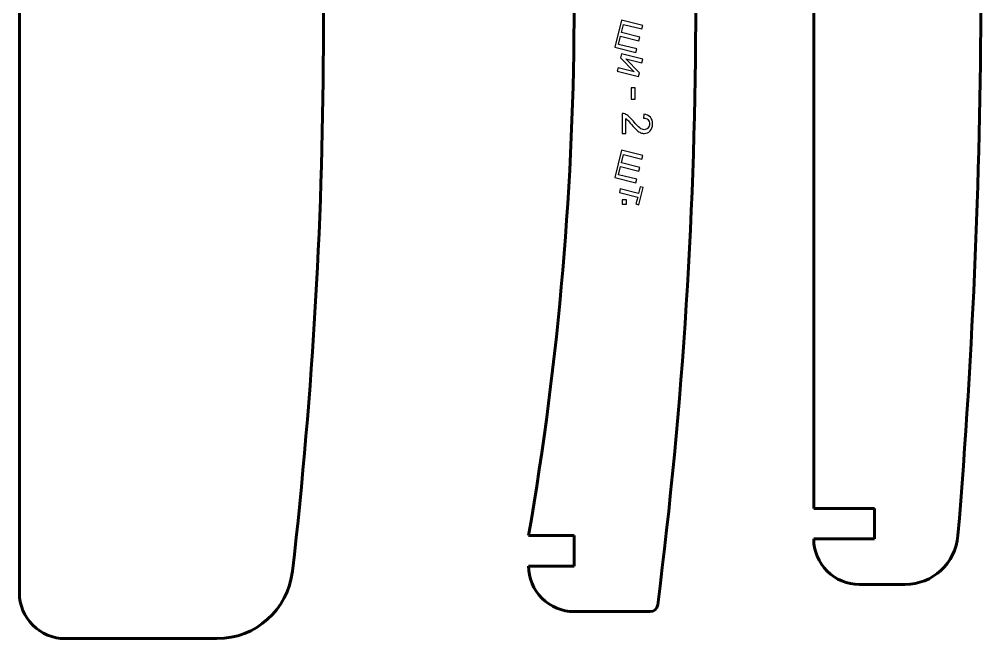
# Model space of a CAD drawing. Header units: centimetres. Extents: x 259 to 610, y 357 to 1252.
# Drawn here: x 545.9 to 609.6, y 859 to 899.7 of the extents above; entities that cross this region are included whole.
import ezdxf

# ---------------------------------------------------------------- set-up
doc = ezdxf.new("R2010")
doc.units = ezdxf.units.CM
doc.header["$MEASUREMENT"] = 0
doc.layers.add('layer 1', color=7, linetype='Continuous')

msp = doc.modelspace()

# ---------------------------------------------------------------- linework, layer by layer
at = {"layer": 'layer 1', "color": 5, "lineweight": 60}
for points, knots in [([(554.2571, 958.72064), (554.2571, 960.23942), (553.02589, 961.47063), (551.50711, 961.47064), (551.50711, 961.47064), (549.98833, 961.47064), (548.75711, 960.23943), (548.7571, 958.72064), (548.7571, 958.72064), (548.7571, 957.20186), (549.98831, 955.97064), (551.50709, 955.97064), (551.50709, 955.97064), (553.02587, 955.97063), (554.2571, 957.20184), (554.2571, 958.72062), (554.2571, 1004.28402), (554.2571, 867.59384), (554.2571, 958.72064)], [0, 0, 0, 0, 0.2, 0.2, 0.2, 0.2, 0.4, 0.4, 0.4, 0.4, 0.6, 0.6, 0.6, 0.6, 1, 1, 1, 1.00002, 1.00002, 1.00002, 1.00002]), ([(560.7571, 958.72064), (560.7571, 960.23942), (559.52589, 961.47063), (558.00711, 961.47064), (558.00711, 961.47064), (556.48833, 961.47064), (555.25711, 960.23943), (555.2571, 958.72064), (555.2571, 958.72064), (555.2571, 957.20186), (556.48831, 955.97064), (558.00709, 955.97064), (558.00709, 955.97064), (559.52587, 955.97063), (560.7571, 957.20184), (560.7571, 958.72062), (560.7571, 1004.28402), (560.7571, 867.59384), (560.7571, 958.72064)], [0, 0, 0, 0, 0.2, 0.2, 0.2, 0.2, 0.4, 0.4, 0.4, 0.4, 0.6, 0.6, 0.6, 0.6, 1, 1, 1, 1.00002, 1.00002, 1.00002, 1.00002]), ([(598.14318, 865.51831), (598.14318, 864.72267), (598.45925, 863.9596), (599.02186, 863.39699), (599.02186, 863.39699), (599.58447, 862.83439), (600.34753, 862.51831), (601.14318, 862.51831)], [0, 0, 0, 0, 0.33333333, 0.33333333, 0.33333333, 0.33333333, 1, 1, 1, 1]), ([(579.38027, 863.73113), (579.38027, 862.93548), (579.69634, 862.17242), (580.25895, 861.60981), (580.25895, 861.60981), (580.82155, 861.0472), (581.58462, 860.73113), (582.38027, 860.73113)], [0, 0, 0, 0, 0.33333333, 0.33333333, 0.33333333, 0.33333333, 1, 1, 1, 1]), ([(545.87954, 861.95751), (545.87954, 861.16186), (546.19561, 860.3988), (546.75822, 859.83619), (546.75822, 859.83619), (547.32083, 859.27358), (548.08389, 858.95751), (548.87954, 858.95751)], [0, 0, 0, 0, 0.33333333, 0.33333333, 0.33333333, 0.33333333, 1, 1, 1, 1])]:
    msp.add_open_spline(points, degree=3, knots=knots, dxfattribs=at)
for points in [[(587.87628, 861.16809), (591.21486, 887.43724), (591.21493, 914.02334), (587.87649, 940.29251)], [(607.63138, 865.73113), (609.64705, 890.21371), (609.64711, 914.82054), (607.63157, 939.30313)], [(598.14318, 937.51831), (598.14318, 937.51831), (598.14318, 867.51831), (598.14318, 867.51831)], [(545.87954, 935.95751), (545.87954, 935.95751), (545.87954, 861.95751), (545.87954, 861.95751)], [(579.38027, 865.73113), (583.3802, 888.89266), (583.38027, 912.56847), (579.38045, 935.73003)], [(563.847, 863.38794), (566.55699, 887.02301), (566.55706, 910.89036), (563.84718, 934.52543)], [(602.14318, 867.51831), (602.14318, 867.51831), (598.14318, 867.51831), (598.14318, 867.51831)], [(602.14318, 865.51831), (602.14318, 865.51831), (602.14318, 867.51831), (602.14318, 867.51831)], [(582.38027, 865.73113), (582.38027, 865.73113), (579.38027, 865.73113), (579.38027, 865.73113)], [(582.38027, 863.73113), (582.38027, 863.73113), (582.38027, 865.73113), (582.38027, 865.73113)], [(598.14318, 865.51831), (598.14318, 865.51831), (602.14318, 865.51831), (602.14318, 865.51831)], [(604.14318, 862.51831), (605.96483, 862.51831), (607.48191, 863.91562), (607.63138, 865.73113)], [(579.38027, 863.73113), (579.38027, 863.73113), (582.38027, 863.73113), (582.38027, 863.73113)], [(558.87954, 858.95751), (561.4206, 858.95751), (563.55753, 860.86343), (563.847, 863.38794)], [(601.14318, 862.51831), (601.14318, 862.51831), (604.14318, 862.51831), (604.14318, 862.51831)], [(587.38027, 860.73113), (587.63204, 860.73113), (587.84453, 860.91833), (587.87628, 861.16809)], [(582.38027, 860.73113), (582.38027, 860.73113), (587.38027, 860.73113), (587.38027, 860.73113)], [(548.87954, 858.95751), (548.87954, 858.95751), (558.87954, 858.95751), (558.87954, 858.95751)]]:
    msp.add_open_spline(points, degree=3, dxfattribs=at)
at = {"layer": 'layer 1'}
for points, knots in [([(586.8923, 899.28595), (586.8923, 899.28595), (586.8335, 899.04892), (586.8335, 899.04892), (586.8335, 899.04892), (586.8335, 899.04892), (585.63211, 899.34846), (585.63211, 899.34846), (585.63211, 899.34846), (585.63211, 899.34846), (585.49739, 898.8091), (585.49739, 898.8091), (585.49739, 898.8091), (585.49739, 898.8091), (586.69878, 898.50956), (586.69878, 898.50956), (586.69878, 898.50956), (586.69878, 898.50956), (586.63998, 898.27299), (586.63998, 898.27299), (586.63998, 898.27299), (586.63998, 898.27299), (585.4386, 898.57253), (585.4386, 898.57253), (585.4386, 898.57253), (585.4386, 898.57253), (585.30387, 898.03179), (585.30387, 898.03179), (585.30387, 898.03179), (585.30387, 898.03179), (586.5048, 897.73225), (586.5048, 897.73225), (586.5048, 897.73225), (586.5048, 897.73225), (586.44646, 897.4966), (586.44646, 897.4966), (586.44646, 897.4966), (586.44646, 897.4966), (585.04878, 897.84475), (585.04878, 897.84475), (585.04878, 897.84475), (585.04878, 897.84475), (585.49507, 899.63411), (585.49507, 899.63411), (585.49507, 899.63411), (585.49507, 899.63411), (586.8923, 899.28595), (586.8923, 899.28595)], [0, 0, 0, 0, 0.07692308, 0.07692308, 0.07692308, 0.07692308, 0.15384615, 0.15384615, 0.15384615, 0.15384615, 0.23076923, 0.23076923, 0.23076923, 0.23076923, 0.30769231, 0.30769231, 0.30769231, 0.30769231, 0.38461538, 0.38461538, 0.38461538, 0.38461538, 0.46153846, 0.46153846, 0.46153846, 0.46153846, 0.53846154, 0.53846154, 0.53846154, 0.53846154, 0.61538462, 0.61538462, 0.61538462, 0.61538462, 0.69230769, 0.69230769, 0.69230769, 0.69230769, 0.76923077, 0.76923077, 0.76923077, 0.76923077, 0.84615385, 0.84615385, 0.84615385, 0.84615385, 1, 1, 1, 1]), ([(586.89415, 897.06558), (586.89415, 897.06558), (586.83535, 896.82854), (586.83535, 896.82854), (586.83535, 896.82854), (586.83535, 896.82854), (585.76961, 897.09428), (585.76961, 897.09428), (585.76961, 897.09428), (585.76961, 897.09428), (586.67146, 896.17206), (586.67146, 896.17206), (586.67146, 896.17206), (586.67146, 896.17206), (586.60804, 895.91697), (586.60804, 895.91697), (586.60804, 895.91697), (586.60804, 895.91697), (585.21082, 896.26512), (585.21082, 896.26512), (585.21082, 896.26512), (585.21082, 896.26512), (585.26961, 896.50216), (585.26961, 896.50216), (585.26961, 896.50216), (585.26961, 896.50216), (586.32887, 896.23827), (586.32887, 896.23827), (586.32887, 896.23827), (586.32887, 896.23827), (585.43349, 897.15864), (585.43349, 897.15864), (585.43349, 897.15864), (585.43349, 897.15864), (585.49692, 897.41373), (585.49692, 897.41373), (585.49692, 897.41373), (585.49692, 897.41373), (586.89415, 897.06558), (586.89415, 897.06558)], [0, 0, 0, 0, 0.09090909, 0.09090909, 0.09090909, 0.09090909, 0.18181818, 0.18181818, 0.18181818, 0.18181818, 0.27272727, 0.27272727, 0.27272727, 0.27272727, 0.36363636, 0.36363636, 0.36363636, 0.36363636, 0.45454545, 0.45454545, 0.45454545, 0.45454545, 0.54545455, 0.54545455, 0.54545455, 0.54545455, 0.63636364, 0.63636364, 0.63636364, 0.63636364, 0.72727273, 0.72727273, 0.72727273, 0.72727273, 0.81818182, 0.81818182, 0.81818182, 0.81818182, 1, 1, 1, 1]), ([(586.13859, 895.18179), (586.13859, 895.18179), (586.38304, 895.18179), (586.38304, 895.18179), (586.38304, 895.18179), (586.38304, 895.18179), (586.38304, 894.42623), (586.38304, 894.42623), (586.38304, 894.42623), (586.38304, 894.42623), (586.13859, 894.42623), (586.13859, 894.42623), (586.13859, 894.42623), (586.13859, 894.42623), (586.13859, 895.18179), (586.13859, 895.18179)], [0, 0, 0, 0, 0.2, 0.2, 0.2, 0.2, 0.4, 0.4, 0.4, 0.4, 0.6, 0.6, 0.6, 0.6, 1, 1, 1, 1]), ([(585.7747, 892.17392), (585.7747, 892.17392), (585.54137, 892.17392), (585.54137, 892.17392), (585.54137, 892.17392), (585.54137, 892.17392), (585.54137, 893.49058), (585.54137, 893.49058), (585.54137, 893.49058), (585.60017, 893.49244), (585.65665, 893.48271), (585.71128, 893.46188), (585.71128, 893.46188), (585.80063, 893.42808), (585.88906, 893.37392), (585.97563, 893.29938), (585.97563, 893.29938), (586.0622, 893.22484), (586.1622, 893.11836), (586.27563, 892.97994), (586.27563, 892.97994), (586.45294, 892.76466), (586.59322, 892.61836), (586.69693, 892.54197), (586.69693, 892.54197), (586.80063, 892.46512), (586.89878, 892.42669), (586.99137, 892.42669), (586.99137, 892.42669), (587.08813, 892.42669), (587.16961, 892.46142), (587.23628, 892.53086), (587.23628, 892.53086), (587.30248, 892.60031), (587.33582, 892.69105), (587.33582, 892.80262), (587.33582, 892.80262), (587.33582, 892.92068), (587.30063, 893.01512), (587.23026, 893.08595), (587.23026, 893.08595), (587.16035, 893.15679), (587.06313, 893.19244), (586.93859, 893.19336), (586.93859, 893.19336), (586.93859, 893.19336), (586.96359, 893.44336), (586.96359, 893.44336), (586.96359, 893.44336), (587.15063, 893.42623), (587.29322, 893.36142), (587.39137, 893.24938), (587.39137, 893.24938), (587.48952, 893.13688), (587.53859, 892.98642), (587.53859, 892.79707), (587.53859, 892.79707), (587.53859, 892.60632), (587.48582, 892.45494), (587.3798, 892.34382), (587.3798, 892.34382), (587.27378, 892.23225), (587.1423, 892.17669), (586.98582, 892.17669), (586.98582, 892.17669), (586.90619, 892.17669), (586.82795, 892.1929), (586.75109, 892.22577), (586.75109, 892.22577), (586.67378, 892.25818), (586.59276, 892.31234), (586.50757, 892.38781), (586.50757, 892.38781), (586.42285, 892.46373), (586.30572, 892.58919), (586.15757, 892.76419), (586.15757, 892.76419), (586.03443, 892.91095), (585.95109, 893.0054), (585.90711, 893.04707), (585.90711, 893.04707), (585.86313, 893.08873), (585.81915, 893.12299), (585.7747, 893.15031), (585.7747, 893.15031), (585.7747, 893.15031), (585.7747, 892.17392), (585.7747, 892.17392)], [0, 0, 0, 0, 0.04347826, 0.04347826, 0.04347826, 0.04347826, 0.08695652, 0.08695652, 0.08695652, 0.08695652, 0.13043478, 0.13043478, 0.13043478, 0.13043478, 0.17391304, 0.17391304, 0.17391304, 0.17391304, 0.2173913, 0.2173913, 0.2173913, 0.2173913, 0.26086957, 0.26086957, 0.26086957, 0.26086957, 0.30434783, 0.30434783, 0.30434783, 0.30434783, 0.34782609, 0.34782609, 0.34782609, 0.34782609, 0.39130435, 0.39130435, 0.39130435, 0.39130435, 0.43478261, 0.43478261, 0.43478261, 0.43478261, 0.47826087, 0.47826087, 0.47826087, 0.47826087, 0.52173913, 0.52173913, 0.52173913, 0.52173913, 0.56521739, 0.56521739, 0.56521739, 0.56521739, 0.60869565, 0.60869565, 0.60869565, 0.60869565, 0.65217391, 0.65217391, 0.65217391, 0.65217391, 0.69565217, 0.69565217, 0.69565217, 0.69565217, 0.73913043, 0.73913043, 0.73913043, 0.73913043, 0.7826087, 0.7826087, 0.7826087, 0.7826087, 0.82608696, 0.82608696, 0.82608696, 0.82608696, 0.86956522, 0.86956522, 0.86956522, 0.86956522, 0.91304348, 0.91304348, 0.91304348, 0.91304348, 1, 1, 1, 1]), ([(586.8923, 890.72067), (586.8923, 890.72067), (586.8335, 890.48364), (586.8335, 890.48364), (586.8335, 890.48364), (586.8335, 890.48364), (585.63211, 890.78318), (585.63211, 890.78318), (585.63211, 890.78318), (585.63211, 890.78318), (585.49739, 890.24382), (585.49739, 890.24382), (585.49739, 890.24382), (585.49739, 890.24382), (586.69878, 889.94428), (586.69878, 889.94428), (586.69878, 889.94428), (586.69878, 889.94428), (586.63998, 889.70771), (586.63998, 889.70771), (586.63998, 889.70771), (586.63998, 889.70771), (585.4386, 890.00725), (585.4386, 890.00725), (585.4386, 890.00725), (585.4386, 890.00725), (585.30387, 889.46651), (585.30387, 889.46651), (585.30387, 889.46651), (585.30387, 889.46651), (586.5048, 889.16697), (586.5048, 889.16697), (586.5048, 889.16697), (586.5048, 889.16697), (586.44646, 888.93132), (586.44646, 888.93132), (586.44646, 888.93132), (586.44646, 888.93132), (585.04878, 889.27947), (585.04878, 889.27947), (585.04878, 889.27947), (585.04878, 889.27947), (585.49507, 891.06883), (585.49507, 891.06883), (585.49507, 891.06883), (585.49507, 891.06883), (586.8923, 890.72067), (586.8923, 890.72067)], [0, 0, 0, 0, 0.07692308, 0.07692308, 0.07692308, 0.07692308, 0.15384615, 0.15384615, 0.15384615, 0.15384615, 0.23076923, 0.23076923, 0.23076923, 0.23076923, 0.30769231, 0.30769231, 0.30769231, 0.30769231, 0.38461538, 0.38461538, 0.38461538, 0.38461538, 0.46153846, 0.46153846, 0.46153846, 0.46153846, 0.53846154, 0.53846154, 0.53846154, 0.53846154, 0.61538462, 0.61538462, 0.61538462, 0.61538462, 0.69230769, 0.69230769, 0.69230769, 0.69230769, 0.76923077, 0.76923077, 0.76923077, 0.76923077, 0.84615385, 0.84615385, 0.84615385, 0.84615385, 1, 1, 1, 1]), ([(586.92609, 888.62808), (586.92609, 888.62808), (586.64322, 887.49244), (586.64322, 887.49244), (586.64322, 887.49244), (586.64322, 887.49244), (586.44692, 887.5415), (586.44692, 887.5415), (586.44692, 887.5415), (586.44692, 887.5415), (586.55896, 887.99151), (586.55896, 887.99151), (586.55896, 887.99151), (586.55896, 887.99151), (585.35803, 888.29058), (585.35803, 888.29058), (585.35803, 888.29058), (585.35803, 888.29058), (585.41683, 888.52623), (585.41683, 888.52623), (585.41683, 888.52623), (585.41683, 888.52623), (586.61776, 888.22669), (586.61776, 888.22669), (586.61776, 888.22669), (586.61776, 888.22669), (586.73026, 888.67669), (586.73026, 888.67669), (586.73026, 888.67669), (586.73026, 888.67669), (586.92609, 888.62808), (586.92609, 888.62808)], [0, 0, 0, 0, 0.11111111, 0.11111111, 0.11111111, 0.11111111, 0.22222222, 0.22222222, 0.22222222, 0.22222222, 0.33333333, 0.33333333, 0.33333333, 0.33333333, 0.44444444, 0.44444444, 0.44444444, 0.44444444, 0.55555556, 0.55555556, 0.55555556, 0.55555556, 0.66666667, 0.66666667, 0.66666667, 0.66666667, 0.77777778, 0.77777778, 0.77777778, 0.77777778, 1, 1, 1, 1]), ([(585.54137, 887.8091), (585.54137, 887.8091), (585.81915, 887.8091), (585.81915, 887.8091), (585.81915, 887.8091), (585.81915, 887.8091), (585.81915, 887.53132), (585.81915, 887.53132), (585.81915, 887.53132), (585.81915, 887.53132), (585.54137, 887.53132), (585.54137, 887.53132), (585.54137, 887.53132), (585.54137, 887.53132), (585.54137, 887.8091), (585.54137, 887.8091)], [0, 0, 0, 0, 0.2, 0.2, 0.2, 0.2, 0.4, 0.4, 0.4, 0.4, 0.6, 0.6, 0.6, 0.6, 1, 1, 1, 1])]:
    msp.add_open_spline(points, degree=3, knots=knots, dxfattribs=at)

doc.saveas('drawing.dxf')
